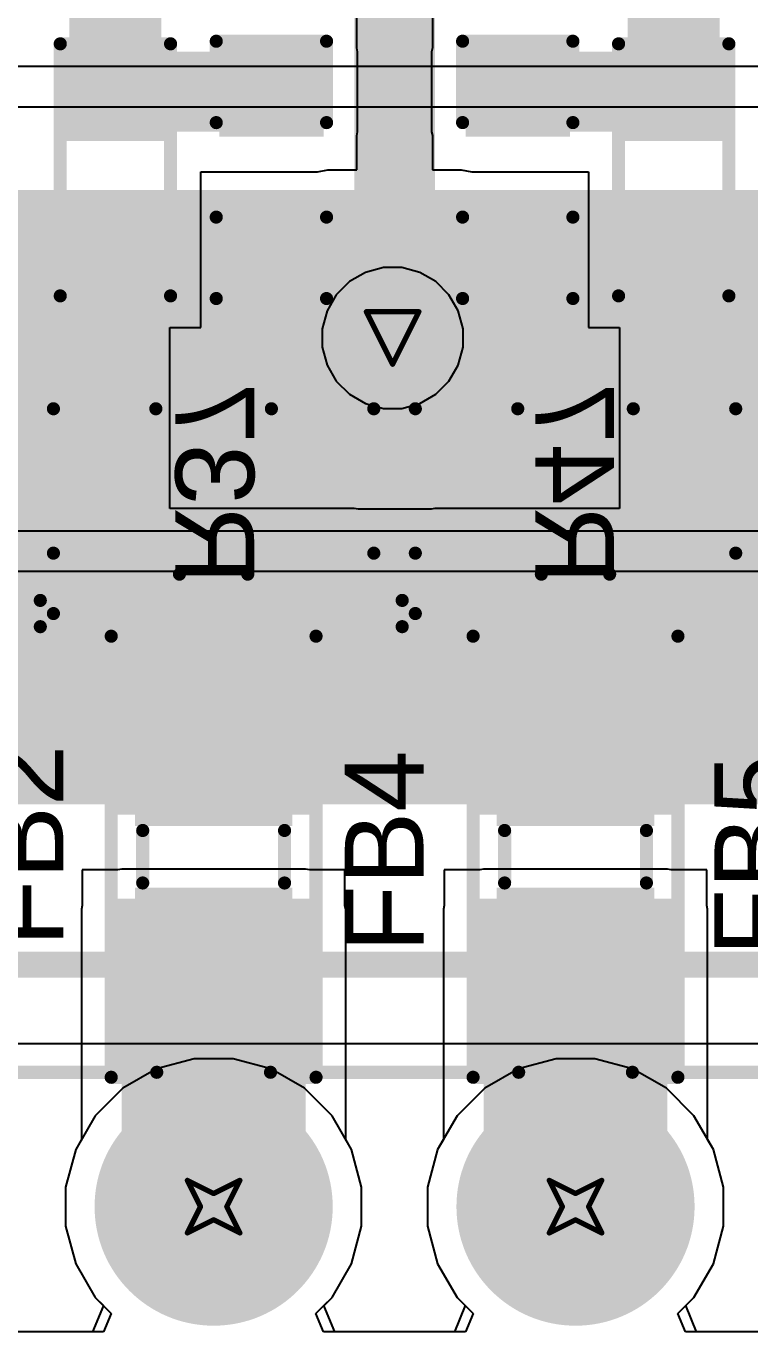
# Model space of a CAD drawing. Header units: inches. Extents: x 0 to 35.2, y -0.7 to 15.9.
# Drawn here: x 1.4112 to 1.6868, y 0.0153 to 0.5126 of the extents above; entities that cross this region are included whole.
import ezdxf

# ---------------------------------------------------------------- set-up
doc = ezdxf.new("R2010")
doc.units = ezdxf.units.IN
doc.header["$MEASUREMENT"] = 0
for name, color, linetype in [('Bottom Layer', 5, 'Continuous'), ('Bottom Overlay', 54, 'Continuous'), ('Bottom Paste', 16, 'Continuous'), ('Bottom Solder', 6, 'Continuous'), ('Drill Drawing', 1, 'Continuous'), ('GND1', 16, 'Continuous'), ('GND2', 76, 'Continuous'), ('Multi-Layer', 9, 'Continuous'), ('Pad Holes', 156, 'Continuous'), ('Top Layer', 1, 'Continuous'), ('Top Overlay', 2, 'Continuous'), ('Top Paste', 8, 'Continuous'), ('Top Solder', 216, 'Continuous'), ('Via Holes', 16, 'Continuous')]:
    doc.layers.add(name, color=color, linetype=linetype)
doc.styles.add('Arial', font='', dxfattribs={"height": 0.2})
doc.styles.get('Arial').set_extended_font_data('Arial')

# ---------------------------------------------------------------- blocks, each defined once
blk = doc.blocks.new('R___1206_B_66')
at = {"layer": 'Bottom Layer'}
for points in [[(-0.08, 0.035), (-0.02, 0.035), (-0.02, -0.035), (-0.08, -0.035)], [(0.02, 0.035), (0.08, 0.035), (0.08, -0.035), (0.02, -0.035)]]:
    blk.add_hatch(color=5, dxfattribs=at).paths.add_polyline_path(points)
at = {"layer": 'Bottom Paste'}
for points in [[(-0.08, 0.035), (-0.02, 0.035), (-0.02, -0.035), (-0.08, -0.035)], [(0.02, 0.035), (0.08, 0.035), (0.08, -0.035), (0.02, -0.035)]]:
    blk.add_hatch(color=16, dxfattribs=at).paths.add_polyline_path(points)
at = {"layer": 'Bottom Solder'}
for points in [[(-0.084, 0.039), (-0.016, 0.039), (-0.016, -0.039), (-0.084, -0.039)], [(0.016, 0.039), (0.084, 0.039), (0.084, -0.039), (0.016, -0.039)]]:
    blk.add_hatch(color=6, dxfattribs=at).paths.add_polyline_path(points)
at = {"layer": 'Bottom Overlay'}
for points in [[(0.084, 0.039, 0.005, 0.005, 0), (-0.084, 0.039, 0.005, 0.005, 0)], [(-0.084, -0.039, 0.005, 0.005, 0), (-0.084, 0.039, 0.005, 0.005, 0)], [(0.084, -0.039, 0.005, 0.005, 0), (0.084, 0.039, 0.005, 0.005, 0)], [(0.084, -0.039, 0.005, 0.005, 0), (-0.084, -0.039, 0.005, 0.005, 0)]]:
    blk.add_lwpolyline(points, format="xyseb", dxfattribs=at)
for points in [[(-0.08525, 0.039, 0.0025, 0.0025, 1), (-0.08275, 0.039, 0.0025, 0.0025, 1)], [(-0.08525, 0.039, 0.0025, 0.0025, 1), (-0.08275, 0.039, 0.0025, 0.0025, 1)], [(0.08275, 0.039, 0.0025, 0.0025, 1), (0.08525, 0.039, 0.0025, 0.0025, 1)], [(0.08275, 0.039, 0.0025, 0.0025, 1), (0.08525, 0.039, 0.0025, 0.0025, 1)], [(-0.08525, -0.039, 0.0025, 0.0025, 1), (-0.08275, -0.039, 0.0025, 0.0025, 1)], [(-0.08525, -0.039, 0.0025, 0.0025, 1), (-0.08275, -0.039, 0.0025, 0.0025, 1)], [(0.08275, -0.039, 0.0025, 0.0025, 1), (0.08525, -0.039, 0.0025, 0.0025, 1)], [(0.08275, -0.039, 0.0025, 0.0025, 1), (0.08525, -0.039, 0.0025, 0.0025, 1)]]:
    blk.add_lwpolyline(points, format="xyseb", close=True, dxfattribs=at)
blk = doc.blocks.new('R___0603_68')
at = {"layer": 'Top Layer'}
for points in [[(-0.015, 0.0175), (-0.015, -0.0175), (-0.045, -0.0175), (-0.045, 0.0175)], [(0.045, 0.0175), (0.045, -0.0175), (0.015, -0.0175), (0.015, 0.0175)]]:
    blk.add_hatch(color=1, dxfattribs=at).paths.add_polyline_path(points)
at = {"layer": 'Top Paste'}
for points in [[(-0.015, 0.0175), (-0.015, -0.0175), (-0.045, -0.0175), (-0.045, 0.0175)], [(0.045, 0.0175), (0.045, -0.0175), (0.015, -0.0175), (0.015, 0.0175)]]:
    blk.add_hatch(color=8, dxfattribs=at).paths.add_polyline_path(points)
at = {"layer": 'Top Solder'}
for points in [[(-0.011, 0.0215), (-0.011, -0.0215), (-0.049, -0.0215), (-0.049, 0.0215)], [(0.049, 0.0215), (0.049, -0.0215), (0.011, -0.0215), (0.011, 0.0215)]]:
    blk.add_hatch(color=216, dxfattribs=at).paths.add_polyline_path(points)
at = {"layer": 'Top Overlay'}
for points in [[(-0.048, 0.021, 0.005, 0.005, 0), (0.048, 0.021, 0.005, 0.005, 0)], [(-0.048, 0.021, 0.005, 0.005, 0), (-0.048, -0.021, 0.005, 0.005, 0)], [(0.048, 0.021, 0.005, 0.005, 0), (0.048, -0.021, 0.005, 0.005, 0)], [(-0.048, -0.021, 0.005, 0.005, 0), (0.048, -0.021, 0.005, 0.005, 0)]]:
    blk.add_lwpolyline(points, format="xyseb", dxfattribs=at)
for points in [[(-0.04925, 0.021, 0.0025, 0.0025, 1), (-0.04675, 0.021, 0.0025, 0.0025, 1)], [(-0.04925, 0.021, 0.0025, 0.0025, 1), (-0.04675, 0.021, 0.0025, 0.0025, 1)], [(0.04675, 0.021, 0.0025, 0.0025, 1), (0.04925, 0.021, 0.0025, 0.0025, 1)], [(0.04675, 0.021, 0.0025, 0.0025, 1), (0.04925, 0.021, 0.0025, 0.0025, 1)], [(-0.04925, -0.021, 0.0025, 0.0025, 1), (-0.04675, -0.021, 0.0025, 0.0025, 1)], [(-0.04925, -0.021, 0.0025, 0.0025, 1), (-0.04675, -0.021, 0.0025, 0.0025, 1)], [(0.04675, -0.021, 0.0025, 0.0025, 1), (0.04925, -0.021, 0.0025, 0.0025, 1)], [(0.04675, -0.021, 0.0025, 0.0025, 1), (0.04925, -0.021, 0.0025, 0.0025, 1)]]:
    blk.add_lwpolyline(points, format="xyseb", close=True, dxfattribs=at)
blk = doc.blocks.new('R___0603_74')
at = {"layer": 'Top Layer'}
for points in [[(-0.015, 0.0175), (-0.015, -0.0175), (-0.045, -0.0175), (-0.045, 0.0175)], [(0.045, 0.0175), (0.045, -0.0175), (0.015, -0.0175), (0.015, 0.0175)]]:
    blk.add_hatch(color=1, dxfattribs=at).paths.add_polyline_path(points)
at = {"layer": 'Top Paste'}
for points in [[(-0.015, 0.0175), (-0.015, -0.0175), (-0.045, -0.0175), (-0.045, 0.0175)], [(0.045, 0.0175), (0.045, -0.0175), (0.015, -0.0175), (0.015, 0.0175)]]:
    blk.add_hatch(color=8, dxfattribs=at).paths.add_polyline_path(points)
at = {"layer": 'Top Solder'}
for points in [[(-0.011, 0.0215), (-0.011, -0.0215), (-0.049, -0.0215), (-0.049, 0.0215)], [(0.049, 0.0215), (0.049, -0.0215), (0.011, -0.0215), (0.011, 0.0215)]]:
    blk.add_hatch(color=216, dxfattribs=at).paths.add_polyline_path(points)
at = {"layer": 'Top Overlay'}
for points in [[(-0.048, 0.021, 0.005, 0.005, 0), (-0.048, -0.021, 0.005, 0.005, 0)], [(-0.048, 0.021, 0.005, 0.005, 0), (0.048, 0.021, 0.005, 0.005, 0)], [(0.048, 0.021, 0.005, 0.005, 0), (0.048, -0.021, 0.005, 0.005, 0)], [(-0.048, -0.021, 0.005, 0.005, 0), (0.048, -0.021, 0.005, 0.005, 0)]]:
    blk.add_lwpolyline(points, format="xyseb", dxfattribs=at)
for points in [[(-0.04925, 0.021, 0.0025, 0.0025, 1), (-0.04675, 0.021, 0.0025, 0.0025, 1)], [(-0.04925, 0.021, 0.0025, 0.0025, 1), (-0.04675, 0.021, 0.0025, 0.0025, 1)], [(0.04675, 0.021, 0.0025, 0.0025, 1), (0.04925, 0.021, 0.0025, 0.0025, 1)], [(0.04675, 0.021, 0.0025, 0.0025, 1), (0.04925, 0.021, 0.0025, 0.0025, 1)], [(-0.04925, -0.021, 0.0025, 0.0025, 1), (-0.04675, -0.021, 0.0025, 0.0025, 1)], [(-0.04925, -0.021, 0.0025, 0.0025, 1), (-0.04675, -0.021, 0.0025, 0.0025, 1)], [(0.04675, -0.021, 0.0025, 0.0025, 1), (0.04925, -0.021, 0.0025, 0.0025, 1)], [(0.04675, -0.021, 0.0025, 0.0025, 1), (0.04925, -0.021, 0.0025, 0.0025, 1)]]:
    blk.add_lwpolyline(points, format="xyseb", close=True, dxfattribs=at)
blk = doc.blocks.new('R___1206_B_75')
at = {"layer": 'Bottom Layer'}
for points in [[(-0.08, 0.035), (-0.02, 0.035), (-0.02, -0.035), (-0.08, -0.035)], [(0.02, 0.035), (0.08, 0.035), (0.08, -0.035), (0.02, -0.035)]]:
    blk.add_hatch(color=5, dxfattribs=at).paths.add_polyline_path(points)
at = {"layer": 'Bottom Paste'}
for points in [[(-0.08, 0.035), (-0.02, 0.035), (-0.02, -0.035), (-0.08, -0.035)], [(0.02, 0.035), (0.08, 0.035), (0.08, -0.035), (0.02, -0.035)]]:
    blk.add_hatch(color=16, dxfattribs=at).paths.add_polyline_path(points)
at = {"layer": 'Bottom Solder'}
for points in [[(-0.084, 0.039), (-0.016, 0.039), (-0.016, -0.039), (-0.084, -0.039)], [(0.016, 0.039), (0.084, 0.039), (0.084, -0.039), (0.016, -0.039)]]:
    blk.add_hatch(color=6, dxfattribs=at).paths.add_polyline_path(points)
at = {"layer": 'Bottom Overlay'}
for points in [[(-0.084, 0.039, 0.005, 0.005, 0), (0.084, 0.039, 0.005, 0.005, 0)], [(-0.084, 0.039, 0.005, 0.005, 0), (-0.084, -0.039, 0.005, 0.005, 0)], [(0.084, 0.039, 0.005, 0.005, 0), (0.084, -0.039, 0.005, 0.005, 0)], [(-0.084, -0.039, 0.005, 0.005, 0), (0.084, -0.039, 0.005, 0.005, 0)]]:
    blk.add_lwpolyline(points, format="xyseb", dxfattribs=at)
for points in [[(-0.08525, 0.039, 0.0025, 0.0025, 1), (-0.08275, 0.039, 0.0025, 0.0025, 1)], [(-0.08525, 0.039, 0.0025, 0.0025, 1), (-0.08275, 0.039, 0.0025, 0.0025, 1)], [(0.08275, 0.039, 0.0025, 0.0025, 1), (0.08525, 0.039, 0.0025, 0.0025, 1)], [(0.08275, 0.039, 0.0025, 0.0025, 1), (0.08525, 0.039, 0.0025, 0.0025, 1)], [(-0.08525, -0.039, 0.0025, 0.0025, 1), (-0.08275, -0.039, 0.0025, 0.0025, 1)], [(-0.08525, -0.039, 0.0025, 0.0025, 1), (-0.08275, -0.039, 0.0025, 0.0025, 1)], [(0.08275, -0.039, 0.0025, 0.0025, 1), (0.08525, -0.039, 0.0025, 0.0025, 1)], [(0.08275, -0.039, 0.0025, 0.0025, 1), (0.08525, -0.039, 0.0025, 0.0025, 1)]]:
    blk.add_lwpolyline(points, format="xyseb", close=True, dxfattribs=at)
blk = doc.blocks.new('691322110006_115')
at = {"layer": 'Bottom Layer'}
h = blk.add_hatch(color=5, dxfattribs=at)
edge = h.paths.add_edge_path()
edge.add_arc((-0.20669, 0), 0.04134, 0, 360)
h = blk.add_hatch(color=5, dxfattribs=at)
edge = h.paths.add_edge_path()
edge.add_arc((-0.0689, 0), 0.04134, 0, 360)
at = {"layer": 'Bottom Solder'}
h = blk.add_hatch(color=6, dxfattribs=at)
edge = h.paths.add_edge_path()
edge.add_arc((-0.20669, 0), 0.04534, 0, 360)
h = blk.add_hatch(color=6, dxfattribs=at)
edge = h.paths.add_edge_path()
edge.add_arc((-0.0689, 0), 0.04534, 0, 360)
at = {"layer": 'GND1'}
h = blk.add_hatch(color=16, dxfattribs=at)
edge = h.paths.add_edge_path()
edge.add_arc((-0.20669, 0), 0.04134, 0, 360)
h = blk.add_hatch(color=16, dxfattribs=at)
edge = h.paths.add_edge_path()
edge.add_arc((-0.0689, 0), 0.04134, 0, 360)
at = {"layer": 'GND2'}
h = blk.add_hatch(color=76, dxfattribs=at)
edge = h.paths.add_edge_path()
edge.add_arc((-0.20669, 0), 0.04134, 0, 360)
h = blk.add_hatch(color=76, dxfattribs=at)
edge = h.paths.add_edge_path()
edge.add_arc((-0.0689, 0), 0.04134, 0, 360)
at = {"layer": 'Multi-Layer'}
h = blk.add_hatch(color=9, dxfattribs=at)
edge = h.paths.add_edge_path()
edge.add_arc((-0.20669, 0), 0.04134, 0, 360)
h = blk.add_hatch(color=9, dxfattribs=at)
edge = h.paths.add_edge_path()
edge.add_arc((-0.0689, 0), 0.04134, 0, 360)
at = {"layer": 'Pad Holes'}
h = blk.add_hatch(color=7, dxfattribs=at)
edge = h.paths.add_edge_path()
edge.add_arc((-0.20669, 0), 0.02756, 0, 360)
h = blk.add_hatch(color=7, dxfattribs=at)
edge = h.paths.add_edge_path()
edge.add_arc((-0.0689, 0), 0.02756, 0, 360)
at = {"layer": 'Top Layer'}
h = blk.add_hatch(color=1, dxfattribs=at)
edge = h.paths.add_edge_path()
edge.add_arc((-0.20669, 0), 0.04134, 0, 360)
h = blk.add_hatch(color=1, dxfattribs=at)
edge = h.paths.add_edge_path()
edge.add_arc((-0.0689, 0), 0.04134, 0, 360)
at = {"layer": 'Top Solder'}
h = blk.add_hatch(color=216, dxfattribs=at)
edge = h.paths.add_edge_path()
edge.add_arc((-0.20669, 0), 0.04534, 0, 360)
h = blk.add_hatch(color=216, dxfattribs=at)
edge = h.paths.add_edge_path()
edge.add_arc((-0.0689, 0), 0.04534, 0, 360)
at = {"layer": 'Top Overlay'}
for points in [[(-0.32283, 0.05118, 0.005, 0.005, 0), (-0.22835, 0.05118, 0.005, 0.005, 0)], [(-0.18504, 0.05118, 0.005, 0.005, 0), (-0.09055, 0.05118, 0.005, 0.005, 0)], [(-0.04724, 0.05118, 0.005, 0.005, 0), (0.04724, 0.05118, 0.005, 0.005, 0)]]:
    blk.add_lwpolyline(points, format="xyseb", dxfattribs=at)
for points in [[(-0.2296, 0.05118, 0.0025, 0.0025, 1), (-0.2271, 0.05118, 0.0025, 0.0025, 1)], [(-0.18629, 0.05118, 0.0025, 0.0025, 1), (-0.18379, 0.05118, 0.0025, 0.0025, 1)], [(-0.0918, 0.05118, 0.0025, 0.0025, 1), (-0.0893, 0.05118, 0.0025, 0.0025, 1)], [(-0.04849, 0.05118, 0.0025, 0.0025, 1), (-0.04599, 0.05118, 0.0025, 0.0025, 1)]]:
    blk.add_lwpolyline(points, format="xyseb", close=True, dxfattribs=at)
blk = doc.blocks.new('I___0805_126')
at = {"layer": 'Top Layer'}
for points in [[(-0.06299, 0.02598), (-0.01575, 0.02598), (-0.01575, -0.02598), (-0.06299, -0.02598)], [(0.01575, 0.02598), (0.06299, 0.02598), (0.06299, -0.02598), (0.01575, -0.02598)]]:
    blk.add_hatch(color=1, dxfattribs=at).paths.add_polyline_path(points)
at = {"layer": 'Top Paste'}
for points in [[(-0.06299, 0.02598), (-0.01575, 0.02598), (-0.01575, -0.02598), (-0.06299, -0.02598)], [(0.01575, 0.02598), (0.06299, 0.02598), (0.06299, -0.02598), (0.01575, -0.02598)]]:
    blk.add_hatch(color=8, dxfattribs=at).paths.add_polyline_path(points)
at = {"layer": 'Top Solder'}
for points in [[(-0.06699, 0.02998), (-0.01175, 0.02998), (-0.01175, -0.02998), (-0.06699, -0.02998)], [(0.01175, 0.02998), (0.06699, 0.02998), (0.06699, -0.02998), (0.01175, -0.02998)]]:
    blk.add_hatch(color=216, dxfattribs=at).paths.add_polyline_path(points)
at = {"layer": 'Top Overlay'}
for points in [[(-0.01, 0.027, 0.005, 0.005, 0), (0.01, 0.027, 0.005, 0.005, 0)], [(-0.01, -0.027, 0.005, 0.005, 0), (0.01, -0.027, 0.005, 0.005, 0)]]:
    blk.add_lwpolyline(points, format="xyseb", dxfattribs=at)
for points in [[(-0.01125, 0.027, 0.0025, 0.0025, 1), (-0.00875, 0.027, 0.0025, 0.0025, 1)], [(0.00875, 0.027, 0.0025, 0.0025, 1), (0.01125, 0.027, 0.0025, 0.0025, 1)], [(-0.01125, -0.027, 0.0025, 0.0025, 1), (-0.00875, -0.027, 0.0025, 0.0025, 1)], [(0.00875, -0.027, 0.0025, 0.0025, 1), (0.01125, -0.027, 0.0025, 0.0025, 1)]]:
    blk.add_lwpolyline(points, format="xyseb", close=True, dxfattribs=at)
blk = doc.blocks.new('I___0805_127')
at = {"layer": 'Top Layer'}
for points in [[(-0.06299, 0.02598), (-0.01575, 0.02598), (-0.01575, -0.02598), (-0.06299, -0.02598)], [(0.01575, 0.02598), (0.06299, 0.02598), (0.06299, -0.02598), (0.01575, -0.02598)]]:
    blk.add_hatch(color=1, dxfattribs=at).paths.add_polyline_path(points)
at = {"layer": 'Top Paste'}
for points in [[(-0.06299, 0.02598), (-0.01575, 0.02598), (-0.01575, -0.02598), (-0.06299, -0.02598)], [(0.01575, 0.02598), (0.06299, 0.02598), (0.06299, -0.02598), (0.01575, -0.02598)]]:
    blk.add_hatch(color=8, dxfattribs=at).paths.add_polyline_path(points)
at = {"layer": 'Top Solder'}
for points in [[(-0.06699, 0.02998), (-0.01175, 0.02998), (-0.01175, -0.02998), (-0.06699, -0.02998)], [(0.01175, 0.02998), (0.06699, 0.02998), (0.06699, -0.02998), (0.01175, -0.02998)]]:
    blk.add_hatch(color=216, dxfattribs=at).paths.add_polyline_path(points)
at = {"layer": 'Top Overlay'}
for points in [[(-0.01, 0.027, 0.005, 0.005, 0), (0.01, 0.027, 0.005, 0.005, 0)], [(-0.01, -0.027, 0.005, 0.005, 0), (0.01, -0.027, 0.005, 0.005, 0)]]:
    blk.add_lwpolyline(points, format="xyseb", dxfattribs=at)
for points in [[(-0.01125, 0.027, 0.0025, 0.0025, 1), (-0.00875, 0.027, 0.0025, 0.0025, 1)], [(0.00875, 0.027, 0.0025, 0.0025, 1), (0.01125, 0.027, 0.0025, 0.0025, 1)], [(-0.01125, -0.027, 0.0025, 0.0025, 1), (-0.00875, -0.027, 0.0025, 0.0025, 1)], [(0.00875, -0.027, 0.0025, 0.0025, 1), (0.01125, -0.027, 0.0025, 0.0025, 1)]]:
    blk.add_lwpolyline(points, format="xyseb", close=True, dxfattribs=at)
blk = doc.blocks.new('SOT_23_136')
at = {"layer": 'Top Layer'}
for points in [[(-0.01614, 0.05748), (0.01614, 0.05748), (0.01614, 0.02126), (-0.01614, 0.02126)], [(-0.05354, -0.02126), (-0.02126, -0.02126), (-0.02126, -0.05748), (-0.05354, -0.05748)], [(0.02126, -0.02126), (0.05354, -0.02126), (0.05354, -0.05748), (0.02126, -0.05748)]]:
    blk.add_hatch(color=1, dxfattribs=at).paths.add_polyline_path(points)
at = {"layer": 'Top Paste'}
for points in [[(-0.01614, 0.05748), (0.01614, 0.05748), (0.01614, 0.02126), (-0.01614, 0.02126)], [(-0.05354, -0.02126), (-0.02126, -0.02126), (-0.02126, -0.05748), (-0.05354, -0.05748)], [(0.02126, -0.02126), (0.05354, -0.02126), (0.05354, -0.05748), (0.02126, -0.05748)]]:
    blk.add_hatch(color=8, dxfattribs=at).paths.add_polyline_path(points)
at = {"layer": 'Top Solder'}
for points in [[(-0.02014, 0.06148), (0.02014, 0.06148), (0.02014, 0.01726), (-0.02014, 0.01726)], [(-0.05754, -0.01726), (-0.01726, -0.01726), (-0.01726, -0.06148), (-0.05754, -0.06148)], [(0.01726, -0.01726), (0.05754, -0.01726), (0.05754, -0.06148), (0.01726, -0.06148)]]:
    blk.add_hatch(color=216, dxfattribs=at).paths.add_polyline_path(points)
at = {"layer": 'Top Overlay'}
for points in [[(-0.061, -0.023, 0.005, 0.005, 0), (-0.061, 0.032, 0.005, 0.005, 0)], [(-0.061, 0.032, 0.005, 0.005, 0), (-0.022, 0.032, 0.005, 0.005, 0)], [(0.022, 0.032, 0.005, 0.005, 0), (0.061, 0.032, 0.005, 0.005, 0)], [(0.061, -0.023, 0.005, 0.005, 0), (0.061, 0.032, 0.005, 0.005, 0)], [(-0.013, -0.031, 0.005, 0.005, 0), (0.013, -0.031, 0.005, 0.005, 0)], [(-0.066, -0.041, 0.005, 0.005, 0), (-0.061, -0.046, 0.005, 0.005, 0)], [(-0.066, -0.051, 0.005, 0.005, 0), (-0.066, -0.041, 0.005, 0.005, 0)], [(-0.066, -0.051, 0.005, 0.005, 0), (-0.061, -0.046, 0.005, 0.005, 0)]]:
    blk.add_lwpolyline(points, format="xyseb", dxfattribs=at)
for points in [[(-0.06225, 0.032, 0.0025, 0.0025, 1), (-0.05975, 0.032, 0.0025, 0.0025, 1)], [(-0.06225, 0.032, 0.0025, 0.0025, 1), (-0.05975, 0.032, 0.0025, 0.0025, 1)], [(-0.02325, 0.032, 0.0025, 0.0025, 1), (-0.02075, 0.032, 0.0025, 0.0025, 1)], [(0.02075, 0.032, 0.0025, 0.0025, 1), (0.02325, 0.032, 0.0025, 0.0025, 1)], [(0.05975, 0.032, 0.0025, 0.0025, 1), (0.06225, 0.032, 0.0025, 0.0025, 1)], [(0.05975, 0.032, 0.0025, 0.0025, 1), (0.06225, 0.032, 0.0025, 0.0025, 1)], [(-0.06225, -0.023, 0.0025, 0.0025, 1), (-0.05975, -0.023, 0.0025, 0.0025, 1)], [(0.05975, -0.023, 0.0025, 0.0025, 1), (0.06225, -0.023, 0.0025, 0.0025, 1)], [(-0.01425, -0.031, 0.0025, 0.0025, 1), (-0.01175, -0.031, 0.0025, 0.0025, 1)], [(0.01175, -0.031, 0.0025, 0.0025, 1), (0.01425, -0.031, 0.0025, 0.0025, 1)], [(-0.06725, -0.041, 0.0025, 0.0025, 1), (-0.06475, -0.041, 0.0025, 0.0025, 1)], [(-0.06725, -0.041, 0.0025, 0.0025, 1), (-0.06475, -0.041, 0.0025, 0.0025, 1)], [(-0.06225, -0.046, 0.0025, 0.0025, 1), (-0.05975, -0.046, 0.0025, 0.0025, 1)], [(-0.06225, -0.046, 0.0025, 0.0025, 1), (-0.05975, -0.046, 0.0025, 0.0025, 1)], [(-0.06725, -0.051, 0.0025, 0.0025, 1), (-0.06475, -0.051, 0.0025, 0.0025, 1)], [(-0.06725, -0.051, 0.0025, 0.0025, 1), (-0.06475, -0.051, 0.0025, 0.0025, 1)]]:
    blk.add_lwpolyline(points, format="xyseb", close=True, dxfattribs=at)
blk = doc.blocks.new('SOT_23_137')
at = {"layer": 'Top Layer'}
for points in [[(-0.01614, 0.05748), (0.01614, 0.05748), (0.01614, 0.02126), (-0.01614, 0.02126)], [(-0.05354, -0.02126), (-0.02126, -0.02126), (-0.02126, -0.05748), (-0.05354, -0.05748)], [(0.02126, -0.02126), (0.05354, -0.02126), (0.05354, -0.05748), (0.02126, -0.05748)]]:
    blk.add_hatch(color=1, dxfattribs=at).paths.add_polyline_path(points)
at = {"layer": 'Top Paste'}
for points in [[(-0.01614, 0.05748), (0.01614, 0.05748), (0.01614, 0.02126), (-0.01614, 0.02126)], [(-0.05354, -0.02126), (-0.02126, -0.02126), (-0.02126, -0.05748), (-0.05354, -0.05748)], [(0.02126, -0.02126), (0.05354, -0.02126), (0.05354, -0.05748), (0.02126, -0.05748)]]:
    blk.add_hatch(color=8, dxfattribs=at).paths.add_polyline_path(points)
at = {"layer": 'Top Solder'}
for points in [[(-0.02014, 0.06148), (0.02014, 0.06148), (0.02014, 0.01726), (-0.02014, 0.01726)], [(-0.05754, -0.01726), (-0.01726, -0.01726), (-0.01726, -0.06148), (-0.05754, -0.06148)], [(0.01726, -0.01726), (0.05754, -0.01726), (0.05754, -0.06148), (0.01726, -0.06148)]]:
    blk.add_hatch(color=216, dxfattribs=at).paths.add_polyline_path(points)
at = {"layer": 'Top Overlay'}
for points in [[(-0.061, 0.032, 0.005, 0.005, 0), (-0.022, 0.032, 0.005, 0.005, 0)], [(-0.061, -0.023, 0.005, 0.005, 0), (-0.061, 0.032, 0.005, 0.005, 0)], [(0.022, 0.032, 0.005, 0.005, 0), (0.061, 0.032, 0.005, 0.005, 0)], [(0.061, -0.023, 0.005, 0.005, 0), (0.061, 0.032, 0.005, 0.005, 0)], [(-0.013, -0.031, 0.005, 0.005, 0), (0.013, -0.031, 0.005, 0.005, 0)], [(-0.066, -0.051, 0.005, 0.005, 0), (-0.066, -0.041, 0.005, 0.005, 0)], [(-0.066, -0.041, 0.005, 0.005, 0), (-0.061, -0.046, 0.005, 0.005, 0)], [(-0.066, -0.051, 0.005, 0.005, 0), (-0.061, -0.046, 0.005, 0.005, 0)]]:
    blk.add_lwpolyline(points, format="xyseb", dxfattribs=at)
for points in [[(-0.06225, 0.032, 0.0025, 0.0025, 1), (-0.05975, 0.032, 0.0025, 0.0025, 1)], [(-0.06225, 0.032, 0.0025, 0.0025, 1), (-0.05975, 0.032, 0.0025, 0.0025, 1)], [(-0.02325, 0.032, 0.0025, 0.0025, 1), (-0.02075, 0.032, 0.0025, 0.0025, 1)], [(0.02075, 0.032, 0.0025, 0.0025, 1), (0.02325, 0.032, 0.0025, 0.0025, 1)], [(0.05975, 0.032, 0.0025, 0.0025, 1), (0.06225, 0.032, 0.0025, 0.0025, 1)], [(0.05975, 0.032, 0.0025, 0.0025, 1), (0.06225, 0.032, 0.0025, 0.0025, 1)], [(-0.06225, -0.023, 0.0025, 0.0025, 1), (-0.05975, -0.023, 0.0025, 0.0025, 1)], [(0.05975, -0.023, 0.0025, 0.0025, 1), (0.06225, -0.023, 0.0025, 0.0025, 1)], [(-0.01425, -0.031, 0.0025, 0.0025, 1), (-0.01175, -0.031, 0.0025, 0.0025, 1)], [(0.01175, -0.031, 0.0025, 0.0025, 1), (0.01425, -0.031, 0.0025, 0.0025, 1)], [(-0.06725, -0.041, 0.0025, 0.0025, 1), (-0.06475, -0.041, 0.0025, 0.0025, 1)], [(-0.06725, -0.041, 0.0025, 0.0025, 1), (-0.06475, -0.041, 0.0025, 0.0025, 1)], [(-0.06225, -0.046, 0.0025, 0.0025, 1), (-0.05975, -0.046, 0.0025, 0.0025, 1)], [(-0.06225, -0.046, 0.0025, 0.0025, 1), (-0.05975, -0.046, 0.0025, 0.0025, 1)], [(-0.06725, -0.051, 0.0025, 0.0025, 1), (-0.06475, -0.051, 0.0025, 0.0025, 1)], [(-0.06725, -0.051, 0.0025, 0.0025, 1), (-0.06475, -0.051, 0.0025, 0.0025, 1)]]:
    blk.add_lwpolyline(points, format="xyseb", close=True, dxfattribs=at)
blk = doc.blocks.new('C___0603_151')
at = {"layer": 'Top Layer'}
for points in [[(-0.015, 0.0175), (-0.015, -0.0175), (-0.045, -0.0175), (-0.045, 0.0175)], [(0.045, 0.0175), (0.045, -0.0175), (0.015, -0.0175), (0.015, 0.0175)]]:
    blk.add_hatch(color=1, dxfattribs=at).paths.add_polyline_path(points)
at = {"layer": 'Top Paste'}
for points in [[(-0.015, 0.0175), (-0.015, -0.0175), (-0.045, -0.0175), (-0.045, 0.0175)], [(0.045, 0.0175), (0.045, -0.0175), (0.015, -0.0175), (0.015, 0.0175)]]:
    blk.add_hatch(color=8, dxfattribs=at).paths.add_polyline_path(points)
at = {"layer": 'Top Solder'}
for points in [[(-0.01264, 0.01986), (-0.01264, -0.01986), (-0.04736, -0.01986), (-0.04736, 0.01986)], [(0.04736, 0.01986), (0.04736, -0.01986), (0.01264, -0.01986), (0.01264, 0.01986)]]:
    blk.add_hatch(color=216, dxfattribs=at).paths.add_polyline_path(points)
at = {"layer": 'Top Overlay'}
for points in [[(-0.049, 0.021, 0.005, 0.005, 0), (-0.018, 0.021, 0.005, 0.005, 0)], [(-0.049, 0.021, 0.005, 0.005, 0), (-0.049, -0.021, 0.005, 0.005, 0)], [(0.018, 0.021, 0.005, 0.005, 0), (0.049, 0.021, 0.005, 0.005, 0)], [(0.049, 0.021, 0.005, 0.005, 0), (0.049, -0.021, 0.005, 0.005, 0)], [(-0.049, -0.021, 0.005, 0.005, 0), (-0.018, -0.021, 0.005, 0.005, 0)], [(0.018, -0.021, 0.005, 0.005, 0), (0.049, -0.021, 0.005, 0.005, 0)]]:
    blk.add_lwpolyline(points, format="xyseb", dxfattribs=at)
for points in [[(-0.05025, 0.021, 0.0025, 0.0025, 1), (-0.04775, 0.021, 0.0025, 0.0025, 1)], [(-0.05025, 0.021, 0.0025, 0.0025, 1), (-0.04775, 0.021, 0.0025, 0.0025, 1)], [(-0.01925, 0.021, 0.0025, 0.0025, 1), (-0.01675, 0.021, 0.0025, 0.0025, 1)], [(0.01675, 0.021, 0.0025, 0.0025, 1), (0.01925, 0.021, 0.0025, 0.0025, 1)], [(0.04775, 0.021, 0.0025, 0.0025, 1), (0.05025, 0.021, 0.0025, 0.0025, 1)], [(0.04775, 0.021, 0.0025, 0.0025, 1), (0.05025, 0.021, 0.0025, 0.0025, 1)], [(-0.05025, -0.021, 0.0025, 0.0025, 1), (-0.04775, -0.021, 0.0025, 0.0025, 1)], [(-0.05025, -0.021, 0.0025, 0.0025, 1), (-0.04775, -0.021, 0.0025, 0.0025, 1)], [(-0.01925, -0.021, 0.0025, 0.0025, 1), (-0.01675, -0.021, 0.0025, 0.0025, 1)], [(0.01675, -0.021, 0.0025, 0.0025, 1), (0.01925, -0.021, 0.0025, 0.0025, 1)], [(0.04775, -0.021, 0.0025, 0.0025, 1), (0.05025, -0.021, 0.0025, 0.0025, 1)], [(0.04775, -0.021, 0.0025, 0.0025, 1), (0.05025, -0.021, 0.0025, 0.0025, 1)]]:
    blk.add_lwpolyline(points, format="xyseb", close=True, dxfattribs=at)
blk = doc.blocks.new('C___0603_154')
at = {"layer": 'Top Layer'}
for points in [[(-0.015, 0.0175), (-0.015, -0.0175), (-0.045, -0.0175), (-0.045, 0.0175)], [(0.045, 0.0175), (0.045, -0.0175), (0.015, -0.0175), (0.015, 0.0175)]]:
    blk.add_hatch(color=1, dxfattribs=at).paths.add_polyline_path(points)
at = {"layer": 'Top Paste'}
for points in [[(-0.015, 0.0175), (-0.015, -0.0175), (-0.045, -0.0175), (-0.045, 0.0175)], [(0.045, 0.0175), (0.045, -0.0175), (0.015, -0.0175), (0.015, 0.0175)]]:
    blk.add_hatch(color=8, dxfattribs=at).paths.add_polyline_path(points)
at = {"layer": 'Top Solder'}
for points in [[(-0.01264, 0.01986), (-0.01264, -0.01986), (-0.04736, -0.01986), (-0.04736, 0.01986)], [(0.04736, 0.01986), (0.04736, -0.01986), (0.01264, -0.01986), (0.01264, 0.01986)]]:
    blk.add_hatch(color=216, dxfattribs=at).paths.add_polyline_path(points)
at = {"layer": 'Top Overlay'}
for points in [[(-0.018, 0.021, 0.005, 0.005, 0), (-0.049, 0.021, 0.005, 0.005, 0)], [(-0.049, -0.021, 0.005, 0.005, 0), (-0.049, 0.021, 0.005, 0.005, 0)], [(0.049, 0.021, 0.005, 0.005, 0), (0.018, 0.021, 0.005, 0.005, 0)], [(0.049, -0.021, 0.005, 0.005, 0), (0.049, 0.021, 0.005, 0.005, 0)], [(-0.018, -0.021, 0.005, 0.005, 0), (-0.049, -0.021, 0.005, 0.005, 0)], [(0.049, -0.021, 0.005, 0.005, 0), (0.018, -0.021, 0.005, 0.005, 0)]]:
    blk.add_lwpolyline(points, format="xyseb", dxfattribs=at)
for points in [[(-0.05025, 0.021, 0.0025, 0.0025, 1), (-0.04775, 0.021, 0.0025, 0.0025, 1)], [(-0.05025, 0.021, 0.0025, 0.0025, 1), (-0.04775, 0.021, 0.0025, 0.0025, 1)], [(-0.01925, 0.021, 0.0025, 0.0025, 1), (-0.01675, 0.021, 0.0025, 0.0025, 1)], [(0.01675, 0.021, 0.0025, 0.0025, 1), (0.01925, 0.021, 0.0025, 0.0025, 1)], [(0.04775, 0.021, 0.0025, 0.0025, 1), (0.05025, 0.021, 0.0025, 0.0025, 1)], [(0.04775, 0.021, 0.0025, 0.0025, 1), (0.05025, 0.021, 0.0025, 0.0025, 1)], [(-0.05025, -0.021, 0.0025, 0.0025, 1), (-0.04775, -0.021, 0.0025, 0.0025, 1)], [(-0.05025, -0.021, 0.0025, 0.0025, 1), (-0.04775, -0.021, 0.0025, 0.0025, 1)], [(-0.01925, -0.021, 0.0025, 0.0025, 1), (-0.01675, -0.021, 0.0025, 0.0025, 1)], [(0.01675, -0.021, 0.0025, 0.0025, 1), (0.01925, -0.021, 0.0025, 0.0025, 1)], [(0.04775, -0.021, 0.0025, 0.0025, 1), (0.05025, -0.021, 0.0025, 0.0025, 1)], [(0.04775, -0.021, 0.0025, 0.0025, 1), (0.05025, -0.021, 0.0025, 0.0025, 1)]]:
    blk.add_lwpolyline(points, format="xyseb", close=True, dxfattribs=at)

msp = doc.modelspace()

# ---------------------------------------------------------------- hatches: boundary and pattern name
at = {"layer": 'Bottom Layer'}
for points in [[(1.23867, 0.21627), (2.14441, 0.21627), (2.14441, 0.45022), (1.23867, 0.45022)], [(1.44756, 0.06299), (1.51756, 0.06299), (1.51756, 0.17627), (1.44756, 0.17627)], [(1.58536, 0.06299), (1.65536, 0.06299), (1.65536, 0.17627), (1.58536, 0.17627)]]:
    msp.add_hatch(color=5, dxfattribs=at).paths.add_polyline_path(points)
h = msp.add_hatch(color=5, dxfattribs=at)
edge = h.paths.add_edge_path()
edge.add_arc((1.55072, 0.39385), 0.01181, 0, 360)
at = {"layer": 'GND1'}
h = msp.add_hatch(color=16, dxfattribs=at)
edge = h.paths.add_edge_path()
edge.add_arc((1.55072, 0.39385), 0.01181, 0, 360)
at = {"layer": 'GND2'}
h = msp.add_hatch(color=76, dxfattribs=at)
edge = h.paths.add_edge_path()
edge.add_arc((1.55072, 0.39385), 0.01181, 0, 360)
at = {"layer": 'Top Layer'}
for points in [[(1.46266, 0.55537), (1.42766, 0.55537), (1.42766, 0.47237), (1.46266, 0.47237)], [(1.64026, 0.47238), (1.67526, 0.47238), (1.67526, 0.55538), (1.64026, 0.55538)], [(1.53611, 0.41289), (1.56681, 0.41289), (1.56681, 0.544), (1.53611, 0.544)], [(1.52206, 0.50288), (1.42766, 0.50288), (1.42766, 0.47237), (1.52206, 0.47237)], [(1.58086, 0.47238), (1.67526, 0.47238), (1.67526, 0.50289), (1.58086, 0.50289)], [(1.48706, 0.35615), (1.61586, 0.35615), (1.61586, 0.4434), (1.48706, 0.4434)], [(1.42902, 0.27741), (1.53611, 0.27741), (1.53611, 0.31363), (1.42902, 0.31363)], [(1.56681, 0.27742), (1.6739, 0.27742), (1.6739, 0.31364), (1.56681, 0.31364)], [(1.45658, 0.21202), (1.50855, 0.21202), (1.50855, 0.30389), (1.45658, 0.30389)], [(1.59438, 0.21202), (1.64634, 0.21202), (1.64634, 0.3039), (1.59438, 0.3039)], [(1.45658, 0.06299), (1.50855, 0.06299), (1.50855, 0.18052), (1.45658, 0.18052)], [(1.59437, 0.06299), (1.64634, 0.06299), (1.64634, 0.18053), (1.59437, 0.18053)]]:
    msp.add_hatch(color=1, dxfattribs=at).paths.add_polyline_path(points)
h = msp.add_hatch(color=1, dxfattribs=at)
edge = h.paths.add_edge_path()
edge.add_arc((1.55072, 0.39385), 0.01181, 0, 360)
at = {"layer": 'Via Holes'}
h = msp.add_hatch(color=7, dxfattribs=at)
edge = h.paths.add_edge_path()
edge.add_arc((1.55072, 0.39385), 0.00591, 0, 360)

# ---------------------------------------------------------------- linework, layer by layer
at = {"layer": 'Bottom Layer'}
for p, q in [((1.44609, 0.19127), (1.43256, 0.19127)), ((1.43256, 0.19127), (1.43256, 0.17775)), ((1.44756, 0.19157), (1.44609, 0.19127)), ((1.51756, 0.19157), (1.44756, 0.19157)), ((1.51904, 0.19127), (1.51756, 0.19157)), ((1.53256, 0.19127), (1.51904, 0.19127)), ((1.53256, 0.17775), (1.53256, 0.19127)), ((1.58388, 0.19127), (1.57036, 0.19127)), ((1.57036, 0.19127), (1.57036, 0.17775)), ((1.58536, 0.19157), (1.58388, 0.19127)), ((1.65536, 0.19157), (1.58536, 0.19157)), ((1.65684, 0.19127), (1.65536, 0.19157)), ((1.67036, 0.19127), (1.65684, 0.19127)), ((1.67036, 0.17775), (1.67036, 0.19127)), ((1.43256, 0.17775), (1.43227, 0.17627)), ((1.43227, 0.17627), (1.43227, 0.08856)), ((1.53286, 0.17627), (1.53256, 0.17775)), ((1.53286, 0.08856), (1.53286, 0.17627)), ((1.57036, 0.17775), (1.57006, 0.17627)), ((1.57006, 0.17627), (1.57006, 0.08856)), ((1.67065, 0.17627), (1.67036, 0.17775)), ((1.67065, 0.08856), (1.67065, 0.17627)), ((1.43006, 0.08474), (1.42622, 0.07041)), ((1.43227, 0.08856), (1.43006, 0.08474)), ((1.53506, 0.08474), (1.53286, 0.08856)), ((1.5389, 0.07041), (1.53506, 0.08474)), ((1.56786, 0.08474), (1.56402, 0.07041)), ((1.57006, 0.08856), (1.56786, 0.08474)), ((1.67286, 0.08474), (1.67065, 0.08856)), ((1.6767, 0.07041), (1.67286, 0.08474)), ((1.42622, 0.07041), (1.42622, 0.05557)), ((1.5389, 0.05557), (1.5389, 0.07041)), ((1.56402, 0.07041), (1.56402, 0.05557)), ((1.6767, 0.05557), (1.6767, 0.07041)), ((1.42622, 0.05557), (1.43006, 0.04125)), ((1.53506, 0.04125), (1.5389, 0.05557)), ((1.56402, 0.05557), (1.56786, 0.04125)), ((1.67286, 0.04125), (1.6767, 0.05557)), ((1.43006, 0.04125), (1.43748, 0.0284)), ((1.52764, 0.0284), (1.53506, 0.04125)), ((1.56786, 0.04125), (1.57528, 0.0284)), ((1.66544, 0.0284), (1.67286, 0.04125)), ((1.43748, 0.0284), (1.44359, 0.02229)), ((1.52154, 0.02229), (1.52764, 0.0284)), ((1.57528, 0.0284), (1.58138, 0.02229)), ((1.65933, 0.02229), (1.66544, 0.0284)), ((1.44359, 0.02229), (1.44069, 0.01529)), ((1.52444, 0.01529), (1.52154, 0.02229)), ((1.58138, 0.02229), (1.57848, 0.01529)), ((1.66223, 0.01529), (1.65933, 0.02229)), ((1.44069, 0.01529), (1.38664, 0.01529)), ((1.57848, 0.01529), (1.52444, 0.01529)), ((1.71628, 0.01529), (1.66223, 0.01529))]:
    msp.add_line(p, q, dxfattribs=at)
at = {"layer": 'Drill Drawing'}
for points in [[(1.54072, 0.40385, 0.002, 0.002, 0), (1.56072, 0.40385, 0.002, 0.002, 0)], [(1.54072, 0.40385, 0.002, 0.002, 0), (1.55072, 0.38385, 0.002, 0.002, 0)], [(1.55072, 0.38385, 0.002, 0.002, 0), (1.56072, 0.40385, 0.002, 0.002, 0)], [(1.47256, 0.07299, 0.002, 0.002, 0), (1.48256, 0.06799, 0.002, 0.002, 0)], [(1.47256, 0.07299, 0.002, 0.002, 0), (1.47756, 0.06299, 0.002, 0.002, 0)], [(1.48256, 0.06799, 0.002, 0.002, 0), (1.49256, 0.07299, 0.002, 0.002, 0)], [(1.48756, 0.06299, 0.002, 0.002, 0), (1.49256, 0.07299, 0.002, 0.002, 0)], [(1.61036, 0.07299, 0.002, 0.002, 0), (1.62036, 0.06799, 0.002, 0.002, 0)], [(1.61036, 0.07299, 0.002, 0.002, 0), (1.61536, 0.06299, 0.002, 0.002, 0)], [(1.62036, 0.06799, 0.002, 0.002, 0), (1.63036, 0.07299, 0.002, 0.002, 0)], [(1.62536, 0.06299, 0.002, 0.002, 0), (1.63036, 0.07299, 0.002, 0.002, 0)], [(1.47256, 0.05299, 0.002, 0.002, 0), (1.47756, 0.06299, 0.002, 0.002, 0)], [(1.48756, 0.06299, 0.002, 0.002, 0), (1.49256, 0.05299, 0.002, 0.002, 0)], [(1.61036, 0.05299, 0.002, 0.002, 0), (1.61536, 0.06299, 0.002, 0.002, 0)], [(1.62536, 0.06299, 0.002, 0.002, 0), (1.63036, 0.05299, 0.002, 0.002, 0)], [(1.47256, 0.05299, 0.002, 0.002, 0), (1.48256, 0.05799, 0.002, 0.002, 0)], [(1.48256, 0.05799, 0.002, 0.002, 0), (1.49256, 0.05299, 0.002, 0.002, 0)], [(1.61036, 0.05299, 0.002, 0.002, 0), (1.62036, 0.05799, 0.002, 0.002, 0)], [(1.62036, 0.05799, 0.002, 0.002, 0), (1.63036, 0.05299, 0.002, 0.002, 0)]]:
    msp.add_lwpolyline(points, format="xyseb", dxfattribs=at)
for points in [[(1.54022, 0.40385, 0.001, 0.001, 1), (1.54122, 0.40385, 0.001, 0.001, 1)], [(1.54022, 0.40385, 0.001, 0.001, 1), (1.54122, 0.40385, 0.001, 0.001, 1)], [(1.56022, 0.40385, 0.001, 0.001, 1), (1.56122, 0.40385, 0.001, 0.001, 1)], [(1.56022, 0.40385, 0.001, 0.001, 1), (1.56122, 0.40385, 0.001, 0.001, 1)], [(1.55022, 0.38385, 0.001, 0.001, 1), (1.55122, 0.38385, 0.001, 0.001, 1)], [(1.55022, 0.38385, 0.001, 0.001, 1), (1.55122, 0.38385, 0.001, 0.001, 1)], [(1.47206, 0.07299, 0.001, 0.001, 1), (1.47306, 0.07299, 0.001, 0.001, 1)], [(1.47206, 0.07299, 0.001, 0.001, 1), (1.47306, 0.07299, 0.001, 0.001, 1)], [(1.49206, 0.07299, 0.001, 0.001, 1), (1.49306, 0.07299, 0.001, 0.001, 1)], [(1.49206, 0.07299, 0.001, 0.001, 1), (1.49306, 0.07299, 0.001, 0.001, 1)], [(1.60986, 0.07299, 0.001, 0.001, 1), (1.61086, 0.07299, 0.001, 0.001, 1)], [(1.60986, 0.07299, 0.001, 0.001, 1), (1.61086, 0.07299, 0.001, 0.001, 1)], [(1.62986, 0.07299, 0.001, 0.001, 1), (1.63086, 0.07299, 0.001, 0.001, 1)], [(1.62986, 0.07299, 0.001, 0.001, 1), (1.63086, 0.07299, 0.001, 0.001, 1)], [(1.48206, 0.06799, 0.001, 0.001, 1), (1.48306, 0.06799, 0.001, 0.001, 1)], [(1.48206, 0.06799, 0.001, 0.001, 1), (1.48306, 0.06799, 0.001, 0.001, 1)], [(1.61986, 0.06799, 0.001, 0.001, 1), (1.62086, 0.06799, 0.001, 0.001, 1)], [(1.61986, 0.06799, 0.001, 0.001, 1), (1.62086, 0.06799, 0.001, 0.001, 1)], [(1.47706, 0.06299, 0.001, 0.001, 1), (1.47806, 0.06299, 0.001, 0.001, 1)], [(1.47706, 0.06299, 0.001, 0.001, 1), (1.47806, 0.06299, 0.001, 0.001, 1)], [(1.48706, 0.06299, 0.001, 0.001, 1), (1.48806, 0.06299, 0.001, 0.001, 1)], [(1.48706, 0.06299, 0.001, 0.001, 1), (1.48806, 0.06299, 0.001, 0.001, 1)], [(1.61486, 0.06299, 0.001, 0.001, 1), (1.61586, 0.06299, 0.001, 0.001, 1)], [(1.61486, 0.06299, 0.001, 0.001, 1), (1.61586, 0.06299, 0.001, 0.001, 1)], [(1.62486, 0.06299, 0.001, 0.001, 1), (1.62586, 0.06299, 0.001, 0.001, 1)], [(1.62486, 0.06299, 0.001, 0.001, 1), (1.62586, 0.06299, 0.001, 0.001, 1)], [(1.48206, 0.05799, 0.001, 0.001, 1), (1.48306, 0.05799, 0.001, 0.001, 1)], [(1.48206, 0.05799, 0.001, 0.001, 1), (1.48306, 0.05799, 0.001, 0.001, 1)], [(1.61986, 0.05799, 0.001, 0.001, 1), (1.62086, 0.05799, 0.001, 0.001, 1)], [(1.61986, 0.05799, 0.001, 0.001, 1), (1.62086, 0.05799, 0.001, 0.001, 1)], [(1.47206, 0.05299, 0.001, 0.001, 1), (1.47306, 0.05299, 0.001, 0.001, 1)], [(1.47206, 0.05299, 0.001, 0.001, 1), (1.47306, 0.05299, 0.001, 0.001, 1)], [(1.49206, 0.05299, 0.001, 0.001, 1), (1.49306, 0.05299, 0.001, 0.001, 1)], [(1.49206, 0.05299, 0.001, 0.001, 1), (1.49306, 0.05299, 0.001, 0.001, 1)], [(1.60986, 0.05299, 0.001, 0.001, 1), (1.61086, 0.05299, 0.001, 0.001, 1)], [(1.60986, 0.05299, 0.001, 0.001, 1), (1.61086, 0.05299, 0.001, 0.001, 1)], [(1.62986, 0.05299, 0.001, 0.001, 1), (1.63086, 0.05299, 0.001, 0.001, 1)], [(1.62986, 0.05299, 0.001, 0.001, 1), (1.63086, 0.05299, 0.001, 0.001, 1)]]:
    msp.add_lwpolyline(points, format="xyseb", close=True, dxfattribs=at)
at = {"layer": 'GND1'}
for p, q in [((1.54037, 0.41884), (1.53426, 0.41531)), ((1.54719, 0.42066), (1.54037, 0.41884)), ((1.55425, 0.42066), (1.54719, 0.42066)), ((1.56107, 0.41884), (1.55425, 0.42066)), ((1.56718, 0.41531), (1.56107, 0.41884)), ((1.53426, 0.41531), (1.52927, 0.41032)), ((1.57217, 0.41032), (1.56718, 0.41531)), ((1.52927, 0.41032), (1.52574, 0.4042)), ((1.5757, 0.4042), (1.57217, 0.41032)), ((1.52574, 0.4042), (1.52391, 0.39738)), ((1.57753, 0.39738), (1.5757, 0.4042)), ((1.52391, 0.39738), (1.52391, 0.39032)), ((1.57753, 0.39032), (1.57753, 0.39738)), ((1.52391, 0.39032), (1.52574, 0.3835)), ((1.5757, 0.3835), (1.57753, 0.39032)), ((1.52574, 0.3835), (1.52927, 0.37739)), ((1.57217, 0.37739), (1.5757, 0.3835)), ((1.52927, 0.37739), (1.53426, 0.3724)), ((1.56718, 0.3724), (1.57217, 0.37739)), ((1.53426, 0.3724), (1.54037, 0.36887)), ((1.54037, 0.36887), (1.54719, 0.36704)), ((1.55425, 0.36704), (1.56107, 0.36887)), ((1.56107, 0.36887), (1.56718, 0.3724)), ((1.54719, 0.36704), (1.55425, 0.36704)), ((1.46082, 0.11549), (1.44797, 0.10807)), ((1.47515, 0.11933), (1.46082, 0.11549)), ((1.48998, 0.11933), (1.47515, 0.11933)), ((1.50431, 0.11549), (1.48998, 0.11933)), ((1.51716, 0.10807), (1.50431, 0.11549)), ((1.59861, 0.11549), (1.58577, 0.10807)), ((1.61294, 0.11933), (1.59861, 0.11549)), ((1.62777, 0.11933), (1.61294, 0.11933)), ((1.6421, 0.11549), (1.62777, 0.11933)), ((1.65495, 0.10807), (1.6421, 0.11549)), ((1.44797, 0.10807), (1.43748, 0.09758)), ((1.52764, 0.09758), (1.51716, 0.10807)), ((1.58577, 0.10807), (1.57528, 0.09758)), ((1.66544, 0.09758), (1.65495, 0.10807)), ((1.43748, 0.09758), (1.43006, 0.08474)), ((1.53506, 0.08474), (1.52764, 0.09758)), ((1.57528, 0.09758), (1.56786, 0.08474)), ((1.67286, 0.08474), (1.66544, 0.09758)), ((1.43006, 0.08474), (1.42622, 0.07041)), ((1.5389, 0.07041), (1.53506, 0.08474)), ((1.56786, 0.08474), (1.56402, 0.07041)), ((1.6767, 0.07041), (1.67286, 0.08474)), ((1.42622, 0.07041), (1.42622, 0.05557)), ((1.5389, 0.05557), (1.5389, 0.07041)), ((1.56402, 0.07041), (1.56402, 0.05557)), ((1.6767, 0.05557), (1.6767, 0.07041)), ((1.42622, 0.05557), (1.43006, 0.04125)), ((1.53506, 0.04125), (1.5389, 0.05557)), ((1.56402, 0.05557), (1.56786, 0.04125)), ((1.67286, 0.04125), (1.6767, 0.05557)), ((1.43006, 0.04125), (1.43748, 0.0284)), ((1.52764, 0.0284), (1.53506, 0.04125)), ((1.56786, 0.04125), (1.57528, 0.0284)), ((1.66544, 0.0284), (1.67286, 0.04125)), ((1.44059, 0.02529), (1.43644, 0.01529)), ((1.43748, 0.0284), (1.44059, 0.02529)), ((1.52454, 0.02529), (1.52764, 0.0284)), ((1.52868, 0.01529), (1.52454, 0.02529)), ((1.57838, 0.02529), (1.57424, 0.01529)), ((1.57528, 0.0284), (1.57838, 0.02529)), ((1.66233, 0.02529), (1.66544, 0.0284)), ((1.66648, 0.01529), (1.66233, 0.02529)), ((1.43644, 0.01529), (1.39089, 0.01529)), ((1.57424, 0.01529), (1.52868, 0.01529)), ((1.71203, 0.01529), (1.66648, 0.01529))]:
    msp.add_line(p, q, dxfattribs=at)
at = {"layer": 'GND2'}
for p, q in [((1.86374, 0.49721), (1.06587, 0.49721)), ((1.06587, 0.48191), (1.86374, 0.48191)), ((2.23851, 0.32029), (1.07744, 0.32029)), ((1.06106, 0.305), (2.237, 0.305)), ((2.3011, 0.125), (0.94651, 0.125))]:
    msp.add_line(p, q, dxfattribs=at)
msp.add_lwpolyline([(1.04646, 0.15517, 0.01, 0.01, 0), (2.19569, 0.15517, 0.01, 0.01, 0)], format="xyseb", dxfattribs=at)
at = {"layer": 'Top Layer'}
for p, q in [((1.53706, 0.50436), (1.53706, 0.51788)), ((1.56586, 0.51789), (1.56586, 0.50437)), ((1.53736, 0.50288), (1.53706, 0.50436)), ((1.53736, 0.47237), (1.53736, 0.50288)), ((1.56586, 0.50437), (1.56556, 0.50289)), ((1.56556, 0.50289), (1.56556, 0.47238)), ((1.53706, 0.47089), (1.53736, 0.47237)), ((1.53706, 0.45788), (1.53706, 0.47089)), ((1.56556, 0.47238), (1.56586, 0.47091)), ((1.56586, 0.47091), (1.56586, 0.45789)), ((1.52206, 0.45708), (1.5261, 0.45788)), ((1.5261, 0.45788), (1.53706, 0.45788)), ((1.56586, 0.45789), (1.57682, 0.45789)), ((1.57682, 0.45789), (1.58086, 0.45709)), ((1.47766, 0.39789), (1.47766, 0.45708)), ((1.47766, 0.45708), (1.52206, 0.45708)), ((1.58086, 0.45709), (1.62526, 0.45709)), ((1.62526, 0.45709), (1.62526, 0.39789)), ((1.46583, 0.32893), (1.46583, 0.39789)), ((1.46583, 0.39789), (1.47766, 0.39789)), ((1.62526, 0.39789), (1.63709, 0.39789)), ((1.63709, 0.39789), (1.63709, 0.32893)), ((1.53611, 0.32893), (1.46583, 0.32893)), ((1.53758, 0.32863), (1.53611, 0.32893)), ((1.55111, 0.32863), (1.53758, 0.32863)), ((1.55181, 0.32864), (1.55111, 0.32863)), ((1.55111, 0.32863), (1.55111, 0.32863)), ((1.5581, 0.32864), (1.55181, 0.32864)), ((1.55181, 0.32864), (1.55181, 0.32864)), ((1.56534, 0.32864), (1.5581, 0.32864)), ((1.56681, 0.32893), (1.56534, 0.32864)), ((1.63709, 0.32893), (1.56681, 0.32893))]:
    msp.add_line(p, q, dxfattribs=at)
for points in [[(1.44034, 0.29521, 0.02, 0.02, 0), (1.44034, 0.42307, 0.02, 0.02, 0)], [(1.66258, 0.2952, 0.02, 0.02, 0), (1.66258, 0.42307, 0.02, 0.02, 0)]]:
    msp.add_lwpolyline(points, format="xyseb", dxfattribs=at)
for points in [[(1.43534, 0.42307, 0.01, 0.01, 1), (1.44534, 0.42307, 0.01, 0.01, 1)], [(1.65758, 0.42307, 0.01, 0.01, 1), (1.66758, 0.42307, 0.01, 0.01, 1)], [(1.43534, 0.29521, 0.01, 0.01, 1), (1.44534, 0.29521, 0.01, 0.01, 1)], [(1.65758, 0.2952, 0.01, 0.01, 1), (1.66758, 0.2952, 0.01, 0.01, 1)]]:
    msp.add_lwpolyline(points, format="xyseb", close=True, dxfattribs=at)

# ---------------------------------------------------------------- block references
for name, p, rotation in [('R___0603_74', (1.44516, 0.45789), 90), ('C___0603_154', (1.50456, 0.45788), 270), ('C___0603_151', (1.59836, 0.45789), 90), ('R___0603_68', (1.65776, 0.45789), 90), ('R___1206_B_75', (1.48256, 0.19627), 90), ('R___1206_B_66', (1.62036, 0.19627), 270), ('I___0805_127', (1.48256, 0.19627), 90), ('I___0805_126', (1.62036, 0.19627), 90)]:
    msp.add_blockref(name, p, dxfattribs=dict(rotation=rotation))
for name, p in [('SOT_23_137', (1.48256, 0.33489)), ('SOT_23_136', (1.62036, 0.3349)), ('691322110006_115', (1.68926, 0.06299))]:
    msp.add_blockref(name, p)

# ---------------------------------------------------------------- texts
at = {"layer": 'Bottom Overlay', "style": 'Arial', "text_generation_flag": 2}
for s, p in [('R37', (1.468, 0.30001)), ('R47', (1.605, 0.30001))]:
    msp.add_text(s, height=0.03, rotation=270, dxfattribs=at).set_placement(p)
at = {"layer": 'Top Overlay', "style": 'Arial'}
for s, p in [('FB2', (1.42536, 0.16201)), ('FB4', (1.56249, 0.15985)), ('FB5', (1.70322, 0.15841))]:
    msp.add_text(s, height=0.03, rotation=90, dxfattribs=at).set_placement(p)

doc.saveas('drawing.dxf')
